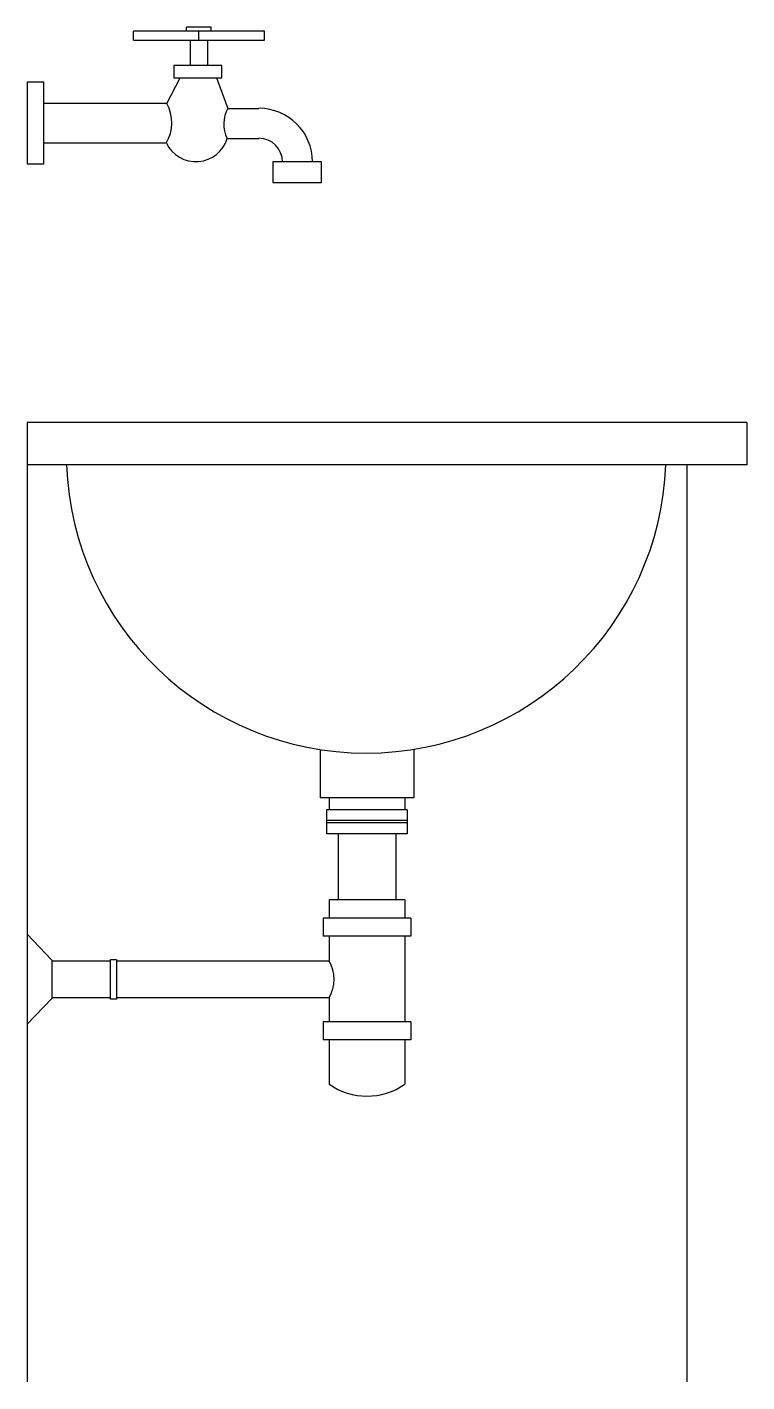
# Model space of a CAD drawing. Header units: millimetres. Extents: x -3044.48 to -3043.88, y 2878.89 to 2880.02.
import ezdxf

# ---------------------------------------------------------------- set-up
doc = ezdxf.new("R2010")
doc.units = ezdxf.units.MM
doc.header["$LTSCALE"] = 10
doc.layers.add('Serviço_Tanques', color=2, linetype='Continuous')

msp = doc.modelspace()

# ---------------------------------------------------------------- linework, layer by layer
at = {"layer": 'Serviço_Tanques', "color": 1}
for p, q in [((-3044.2818, 2880.0124), (-3044.391, 2880.0124)), ((-3044.391, 2880.0048), (-3044.391, 2880.0124)), ((-3044.3467, 2880.0124), (-3044.3467, 2880.0158)), ((-3044.3262, 2880.0158), (-3044.3467, 2880.0158)), ((-3044.3364, 2880.0048), (-3044.3364, 2880.0124)), ((-3044.3262, 2880.0124), (-3044.3262, 2880.0158)), ((-3044.2818, 2880.0048), (-3044.2818, 2880.0124)), ((-3044.391, 2880.0048), (-3044.2818, 2880.0048)), ((-3044.3436, 2880.0048), (-3044.3436, 2879.9839)), ((-3044.3293, 2880.0048), (-3044.3293, 2879.9839)), ((-3044.4656, 2879.97), (-3044.4796, 2879.97)), ((-3044.4796, 2879.97), (-3044.4796, 2879.9019)), ((-3044.4656, 2879.9019), (-3044.4656, 2879.97)), ((-3044.3631, 2879.9521), (-3044.3519, 2879.9734)), ((-3044.3519, 2879.9734), (-3044.3217, 2879.9734)), ((-3044.3217, 2879.9734), (-3044.3122, 2879.948)), ((-3044.3631, 2879.9521), (-3044.4656, 2879.9521)), ((-3044.3122, 2879.948), (-3044.2864, 2879.948)), ((-3044.3128, 2879.923), (-3044.2864, 2879.923)), ((-3044.3636, 2879.9191), (-3044.4656, 2879.9191)), ((-3044.4796, 2879.9019), (-3044.4656, 2879.9019)), ((-3044.1572, 2879.3731), (-3044.2354, 2879.3731)), ((-3044.1627, 2879.3631), (-3044.2299, 2879.3631)), ((-3044.1627, 2879.3541), (-3044.2299, 2879.3541)), ((-3044.1627, 2879.3521), (-3044.2299, 2879.3521)), ((-3044.1627, 2879.3431), (-3044.2299, 2879.3431)), ((-3044.1647, 2879.2881), (-3044.2279, 2879.2881)), ((-3044.1597, 2879.2727), (-3044.2329, 2879.2727)), ((-3044.4796, 2879.2593), (-3044.4796, 2879.1842)), ((-3044.4591, 2879.2377), (-3044.4796, 2879.2593)), ((-3044.1597, 2879.2577), (-3044.2329, 2879.2577)), ((-3044.4591, 2879.2377), (-3044.4591, 2879.2057)), ((-3044.4591, 2879.2371), (-3044.41, 2879.2371)), ((-3044.405, 2879.2371), (-3044.2279, 2879.2371)), ((-3044.4591, 2879.2057), (-3044.4796, 2879.1842)), ((-3044.41, 2879.2063), (-3044.4591, 2879.2063)), ((-3044.2279, 2879.2063), (-3044.405, 2879.2063)), ((-3044.1597, 2879.1862), (-3044.2329, 2879.1862)), ((-3044.1597, 2879.1712), (-3044.2329, 2879.1712))]:
    msp.add_line(p, q, dxfattribs=at)
at = {"layer": 'Serviço_Tanques'}
for p, q in [((-3044.4796, 2879.686), (-3044.4796, 2878.886)), ((-3043.8796, 2879.686), (-3044.4796, 2879.686)), ((-3043.8796, 2879.686), (-3043.8796, 2879.6508)), ((-3043.8796, 2879.6508), (-3044.4796, 2879.6508)), ((-3043.9296, 2879.6508), (-3043.9296, 2878.886))]:
    msp.add_line(p, q, dxfattribs=at)
at = {"layer": 'Serviço_Tanques', "color": 1}
for points in [[(-3044.3572, 2879.9839), (-3044.3572, 2879.9734), (-3044.3172, 2879.9734), (-3044.3172, 2879.9839)], [(-3044.2749, 2879.9034), (-3044.2749, 2879.8862), (-3044.2343, 2879.8862), (-3044.2343, 2879.9034)], [(-3044.41, 2879.2053), (-3044.41, 2879.2382), (-3044.405, 2879.2382), (-3044.405, 2879.2053)]]:
    msp.add_lwpolyline(points, close=True, dxfattribs=at)
for points in [[(-3044.2354, 2879.4134), (-3044.2354, 2879.3731)], [(-3044.1572, 2879.4136), (-3044.1572, 2879.3731)], [(-3044.2279, 2879.3731), (-3044.2279, 2879.3631)], [(-3044.1647, 2879.3731), (-3044.1647, 2879.3631)], [(-3044.2299, 2879.3631), (-3044.2299, 2879.3431)], [(-3044.1627, 2879.3631), (-3044.1627, 2879.3431)], [(-3044.2204, 2879.3431), (-3044.2204, 2879.2881)], [(-3044.1722, 2879.3431), (-3044.1722, 2879.2881)], [(-3044.2279, 2879.2881), (-3044.2279, 2879.2727)], [(-3044.1647, 2879.2881), (-3044.1647, 2879.2727)], [(-3044.2329, 2879.2727), (-3044.2329, 2879.2577)], [(-3044.1597, 2879.2727), (-3044.1597, 2879.2577)], [(-3044.2279, 2879.2577), (-3044.2279, 2879.2371)], [(-3044.1647, 2879.2577), (-3044.1647, 2879.1862)], [(-3044.2279, 2879.2063), (-3044.2279, 2879.1862)], [(-3044.2329, 2879.1862), (-3044.2329, 2879.1712)], [(-3044.1597, 2879.1862), (-3044.1597, 2879.1712)], [(-3044.2279, 2879.1712), (-3044.2279, 2879.1343)], [(-3044.1647, 2879.1712), (-3044.1647, 2879.1343)]]:
    msp.add_lwpolyline(points, dxfattribs=at)
for centre, radius, start, end in [((-3044.3929, 2879.936), 0.0339, 330, 28.2899), ((-3044.2896, 2879.935), 0.0261, 150, 207.3213), ((-3044.2864, 2879.9034), 0.0447, 0, 90), ((-3044.3389, 2879.9309), 0.0273, 205.6759, 343.2798), ((-3044.2864, 2879.9034), 0.0197, 0, 90), ((-3044.2545, 2879.2217), 0.0308, 330, 30), ((-3044.1963, 2879.1792), 0.0549, 234.862, 305.138)]:
    msp.add_arc(centre, radius, start, end, dxfattribs=at)
at = {"layer": 'Serviço_Tanques'}
msp.add_arc((-3044.197, 2879.6604), 0.25, 182.1991, 357.8009, dxfattribs=at)

doc.saveas('drawing.dxf')
